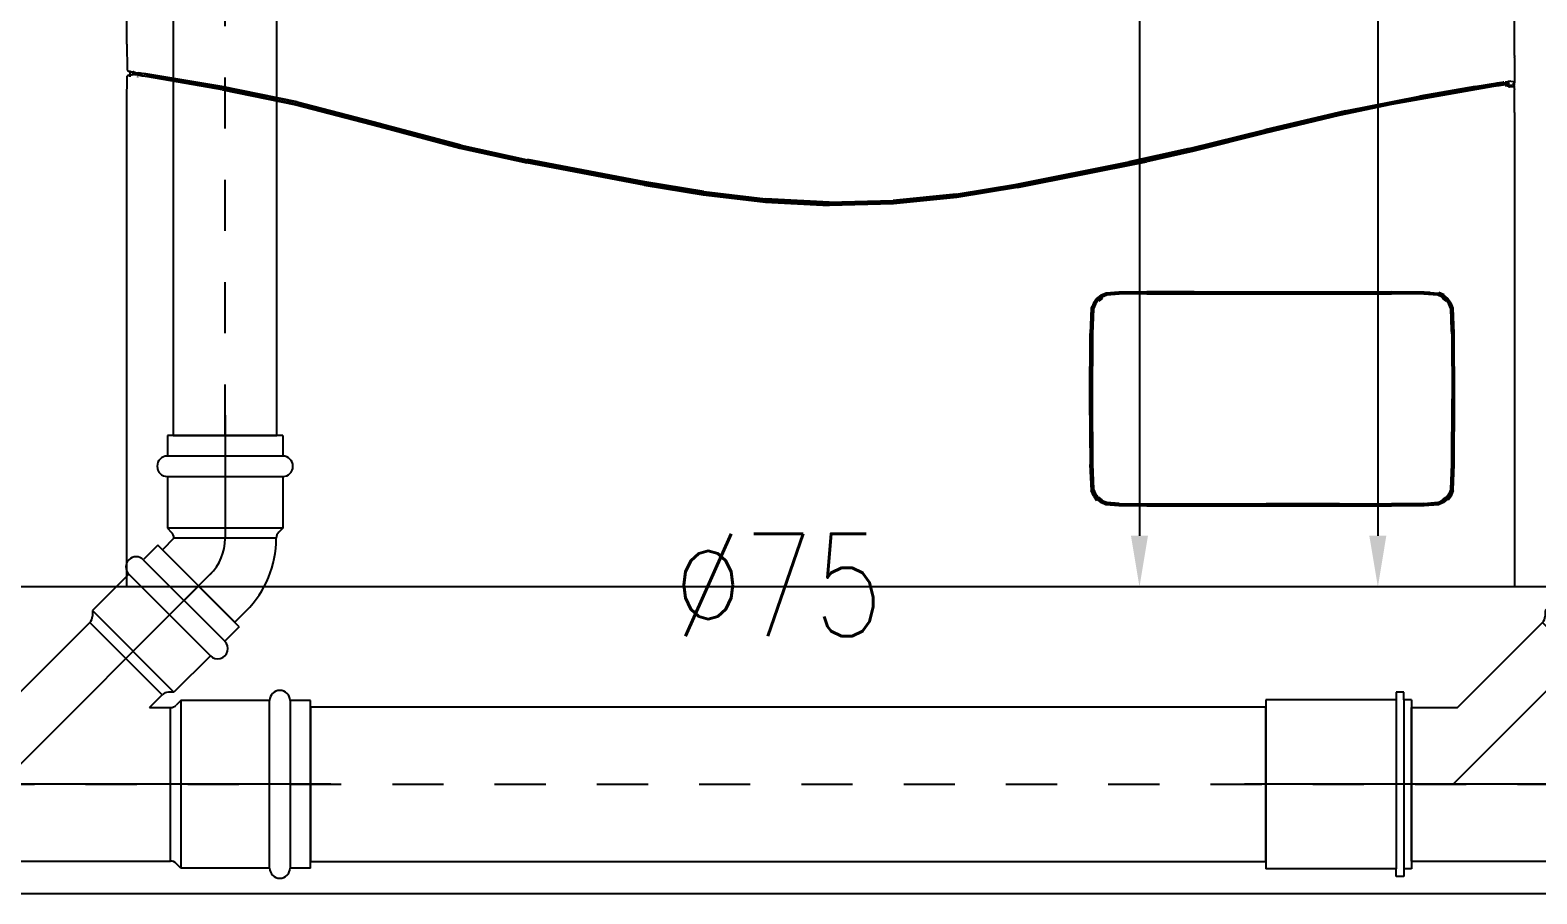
# Model space of a CAD drawing. Extents: x 41.9 to 126, y -21.3 to 38.1.
# Drawn here: x 94.647 to 97.593, y -16.279 to -14.591 of the extents above; entities that cross this region are included whole.
import ezdxf

# ---------------------------------------------------------------- set-up
doc = ezdxf.new("R2010")
doc.units = 0
for name, pattern in [('(_DASHED_)', [0.3, 0.2, -0.1]), ('DASHDOT2', [0.5, 0.25, -0.125, 0, -0.125]), ('ESGOTO_PRIMARIO', [1000, 1000, 0])]:
    doc.linetypes.add(name, pattern=pattern)
doc.layers.get('0').update_dxf_attribs({"linetype": 'CONTINUOUS'})
doc.layers.get('Defpoints').update_dxf_attribs({"linetype": 'CONTINUOUS'})
for name, color, linetype in [('ARQUITETURA_R07', 8, 'CONTINUOUS'), ('CONEXAO-PVC_SOLDAVEL_BRANCO', 84, 'CONTINUOUS'), ('IND_DIAMETRO', 7, 'CONTINUOUS'), ('IND_FLUXO', 3, 'CONTINUOUS'), ('LINHA_CENTRAL', 5, 'CONTINUOUS'), ('LINHA_EIXO', 8, 'DASHDOT2'), ('LISTAGEM_TEXTO', 7, 'CONTINUOUS'), ('TRACADO_INTERNO_CNX', 7, 'CONTINUOUS'), ('TUBO-PVC_SOLDAVEL_BRANCO', 84, 'CONTINUOUS'), ('US_dimension', 7, 'CONTINUOUS')]:
    doc.layers.add(name, color=color, linetype=linetype)
doc.styles.add('ARIAL', font='arial.ttf')
doc.styles.add('romans', font='romans.shx')
doc.dimstyles.new('1_25 A.F', dxfattribs={"dimscale": 0, "dimtxt": 0.2, "dimasz": 0.1, "dimexe": 0.05, "dimexo": 0.05, "dimgap": -0.045, "dimtad": 1, "dimlfac": 0.25, "dimzin": 5, "dimdsep": 46, "dimtxsty": 'ARIAL', "dimcen": 0, "dimclrd": 256, "dimclre": 256, "dimclrt": 256, "dimadec": 0, "dimazin": 0, "dimtfac": 1, "dimtmove": 2, "dimatfit": 3, "dimfxl": 0.08, "dimtolj": 1, "dimtzin": 1, "dimlwd": -1, "dimlwe": -1, "dimarcsym": 0})

# ---------------------------------------------------------------- blocks, each defined once
blk = doc.blocks.new('VISTAS')
at = {"layer": 'ARQUITETURA_R07'}
for p, q in [((0.16418, -1.02829), (0.16418, -0.51807)), ((0.84261, -1.03386), (0.84261, -0.51876)), ((0.16418, -1.02829), (0.16423, -1.04067)), ((0.84261, -1.03478), (0.84257, -1.04715)), ((0.84261, -1.03386), (0.84261, -1.03445)), ((0.84261, -1.03478), (0.84261, -1.03445)), ((0.16418, -1.05625), (0.16423, -1.04433)), ((0.16423, -1.04067), (0.16422, -1.04073)), ((0.16422, -1.04073), (0.16432, -1.04096)), ((0.16432, -1.04404), (0.16422, -1.04424)), ((0.16423, -1.04433), (0.16422, -1.04424)), ((0.16432, -1.04096), (0.1643, -1.04102)), ((0.1643, -1.04102), (0.16444, -1.04124)), ((0.1643, -1.04395), (0.16444, -1.04372)), ((0.16432, -1.04404), (0.1643, -1.04395)), ((0.16432, -1.04096), (0.16448, -1.04119)), ((0.16448, -1.04381), (0.16432, -1.04404)), ((0.16444, -1.04124), (0.16463, -1.0414)), ((0.16444, -1.04372), (0.16463, -1.04355)), ((0.16448, -1.04119), (0.1647, -1.04135)), ((0.1647, -1.04365), (0.16448, -1.04381)), ((0.16474, -1.04146), (0.16463, -1.0414)), ((0.16463, -1.04355), (0.16473, -1.0435)), ((0.1647, -1.04135), (0.16498, -1.04145)), ((0.16498, -1.04355), (0.1647, -1.04365)), ((0.16473, -1.0435), (0.16487, -1.04345)), ((0.16496, -1.04155), (0.16474, -1.04146)), ((0.16487, -1.04345), (0.16494, -1.0434)), ((0.16494, -1.0434), (0.16536, -1.04333)), ((0.16496, -1.04155), (0.1654, -1.04162)), ((0.16498, -1.04145), (0.1655, -1.0415)), ((0.1652, -1.04353), (0.16498, -1.04355)), ((0.16536, -1.04333), (0.16559, -1.04331)), ((0.16559, -1.04164), (0.1654, -1.04162)), ((0.1655, -1.0415), (0.16559, -1.0415)), ((0.16559, -1.04133), (0.16559, -1.0415)), ((0.16559, -1.0415), (0.16594, -1.04151)), ((0.16559, -1.0415), (0.16559, -1.0416)), ((0.16632, -1.04176), (0.16559, -1.04164)), ((0.16559, -1.04164), (0.16559, -1.04331)), ((0.16559, -1.04331), (0.16611, -1.04328)), ((0.16559, -1.04331), (0.16559, -1.0434)), ((0.16559, -1.04361), (0.16559, -1.0437)), ((0.16559, -1.0438), (0.16559, -1.04398)), ((0.16559, -1.04413), (0.16559, -1.04436)), ((0.1664, -1.04349), (0.16579, -1.0435)), ((0.16611, -1.04328), (0.1668, -1.04313)), ((0.16632, -1.04176), (0.16705, -1.04188)), ((0.16727, -1.04334), (0.1665, -1.04347)), ((0.1668, -1.04313), (0.16705, -1.04279)), ((0.16693, -1.04321), (0.1668, -1.04313)), ((0.16713, -1.04316), (0.1668, -1.04313)), ((0.16727, -1.04334), (0.16693, -1.04321)), ((0.16694, -1.04174), (0.16705, -1.04188)), ((0.16705, -1.04188), (0.16709, -1.04194)), ((0.16705, -1.04188), (0.16721, -1.04191)), ((0.16705, -1.04279), (0.16707, -1.04235)), ((0.16705, -1.04279), (0.16719, -1.04283)), ((0.16709, -1.04194), (0.16707, -1.04235)), ((0.16707, -1.04235), (0.16739, -1.04241)), ((0.16709, -1.04194), (0.16721, -1.04191)), ((0.16737, -1.04319), (0.16713, -1.04316)), ((0.16735, -1.04286), (0.16719, -1.04283)), ((0.16719, -1.04283), (0.16736, -1.04283)), ((0.16726, -1.04191), (0.16721, -1.04191)), ((0.16756, -1.04191), (0.16726, -1.04191)), ((0.16726, -1.04191), (0.16741, -1.04199)), ((0.16726, -1.04191), (0.16756, -1.04196)), ((0.16737, -1.04319), (0.16727, -1.04334)), ((0.16742, -1.04287), (0.16736, -1.04283)), ((0.168, -1.04329), (0.16737, -1.04319)), ((0.16756, -1.04231), (0.16739, -1.04232)), ((0.16741, -1.04199), (0.16756, -1.04201)), ((0.16742, -1.04177), (0.16756, -1.04191)), ((0.16756, -1.04286), (0.16742, -1.04287)), ((0.16756, -1.0429), (0.16742, -1.04287)), ((0.16756, -1.0429), (0.16753, -1.04295)), ((0.16756, -1.04191), (0.16756, -1.04196)), ((0.16756, -1.04196), (0.16756, -1.04201)), ((0.16756, -1.04196), (0.16786, -1.04201)), ((0.16756, -1.04201), (0.16828, -1.04212)), ((0.16756, -1.04201), (0.16756, -1.04231)), ((0.16756, -1.04231), (0.16756, -1.04244)), ((0.16756, -1.04286), (0.16756, -1.0429)), ((0.16823, -1.04296), (0.16756, -1.04286)), ((0.16828, -1.04212), (0.16786, -1.04201)), ((0.1695, -1.04353), (0.168, -1.04329)), ((0.16823, -1.04296), (0.16972, -1.0432)), ((0.16828, -1.04212), (0.16951, -1.04228)), ((0.16926, -1.04207), (0.16926, -1.04216)), ((0.16926, -1.04392), (0.16926, -1.04398)), ((0.16926, -1.04424), (0.16926, -1.04439)), ((0.17163, -1.04389), (0.1695, -1.04353)), ((0.16951, -1.04228), (0.16951, -1.04211)), ((0.16951, -1.04228), (0.16978, -1.04237)), ((0.16951, -1.044), (0.16951, -1.04396)), ((0.16951, -1.04443), (0.16951, -1.04426)), ((0.16966, -1.04214), (0.17244, -1.0426)), ((0.17185, -1.04356), (0.16972, -1.0432)), ((0.16978, -1.04237), (0.17002, -1.04237)), ((0.17002, -1.04237), (0.17191, -1.04273)), ((0.1744, -1.04435), (0.17163, -1.04389)), ((0.17185, -1.04356), (0.17462, -1.04403)), ((0.17191, -1.04273), (0.17281, -1.04284)), ((0.21052, -1.04906), (0.17244, -1.0426)), ((0.1726, -1.04275), (0.18364, -1.04462)), ((0.17281, -1.04284), (0.17468, -1.0432)), ((0.21096, -1.05056), (0.1744, -1.04435)), ((0.21116, -1.05026), (0.17462, -1.04403)), ((0.18381, -1.0447), (0.17468, -1.0432)), ((0.17468, -1.0432), (0.21143, -1.04951)), ((0.18381, -1.0447), (0.21062, -1.04926)), ((0.24742, -1.05654), (0.21052, -1.04906)), ((0.24733, -1.0567), (0.21062, -1.04926)), ((0.21096, -1.05056), (0.24682, -1.0579)), ((0.24699, -1.0576), (0.21116, -1.05026)), ((0.24738, -1.05689), (0.21143, -1.04951)), ((0.82656, -1.04965), (0.78237, -1.05738)), ((0.82674, -1.04997), (0.7824, -1.05778)), ((0.8214, -1.04973), (0.79534, -1.05424)), ((0.82656, -1.04924), (0.79542, -1.05464)), ((0.823, -1.0493), (0.7962, -1.05393)), ((0.8233, -1.04905), (0.79631, -1.05373)), ((0.8214, -1.04973), (0.83214, -1.04789)), ((0.823, -1.0493), (0.834, -1.04743)), ((0.8342, -1.04733), (0.82317, -1.04921)), ((0.8233, -1.04905), (0.83435, -1.04717)), ((0.83214, -1.0483), (0.82656, -1.04924)), ((0.82656, -1.04965), (0.83215, -1.04871)), ((0.83235, -1.04903), (0.82674, -1.04997)), ((0.83214, -1.04789), (0.8349, -1.04747)), ((0.83491, -1.0483), (0.83215, -1.04871)), ((0.83512, -1.04862), (0.83235, -1.04903)), ((0.8364, -1.04707), (0.834, -1.04743)), ((0.8349, -1.04747), (0.83703, -1.04721)), ((0.83491, -1.0483), (0.83704, -1.04804)), ((0.83726, -1.04836), (0.83512, -1.04862)), ((0.8364, -1.04707), (0.83678, -1.04702)), ((0.83697, -1.04693), (0.83682, -1.04695)), ((0.83697, -1.04693), (0.83703, -1.04693)), ((0.83709, -1.04691), (0.83703, -1.04693)), ((0.83703, -1.04721), (0.83844, -1.0472)), ((0.83704, -1.04762), (0.83703, -1.04721)), ((0.83854, -1.04751), (0.83704, -1.04762)), ((0.83854, -1.04793), (0.83704, -1.04804)), ((0.83713, -1.04691), (0.83709, -1.04691)), ((0.83741, -1.0469), (0.83726, -1.0469)), ((0.83869, -1.04825), (0.83726, -1.04836)), ((0.83844, -1.0469), (0.83796, -1.0469)), ((0.83803, -1.04682), (0.83844, -1.04682)), ((0.83844, -1.04655), (0.83844, -1.04642)), ((0.83844, -1.04669), (0.83844, -1.04664)), ((0.83844, -1.04682), (0.83844, -1.04678)), ((0.83844, -1.04682), (0.83854, -1.04682)), ((0.83844, -1.0469), (0.83844, -1.04682)), ((0.83869, -1.04689), (0.83844, -1.0469)), ((0.83844, -1.0472), (0.83844, -1.04695)), ((0.83844, -1.0472), (0.83853, -1.0472)), ((0.83844, -1.04847), (0.83844, -1.04835)), ((0.83844, -1.04874), (0.83844, -1.04859)), ((0.83844, -1.04896), (0.83844, -1.04884)), ((0.83853, -1.0472), (0.83869, -1.04726)), ((0.83869, -1.04752), (0.83854, -1.04751)), ((0.83854, -1.04793), (0.83869, -1.04794)), ((0.83867, -1.04682), (0.83861, -1.04683)), ((0.83869, -1.04675), (0.83867, -1.04682)), ((0.83867, -1.04682), (0.83938, -1.04682)), ((0.83867, -1.04682), (0.83869, -1.04689)), ((0.83869, -1.0464), (0.83869, -1.04655)), ((0.83869, -1.04661), (0.83869, -1.04665)), ((0.83874, -1.04689), (0.83869, -1.04689)), ((0.83869, -1.04689), (0.83869, -1.04726)), ((0.83869, -1.04726), (0.8394, -1.04756)), ((0.83869, -1.04726), (0.83869, -1.04752)), ((0.8394, -1.04756), (0.83869, -1.04752)), ((0.83869, -1.04794), (0.83869, -1.04815)), ((0.83869, -1.04794), (0.8394, -1.04797)), ((0.83869, -1.04825), (0.83869, -1.04845)), ((0.83876, -1.04826), (0.83869, -1.04825)), ((0.83869, -1.04856), (0.83869, -1.04869)), ((0.83869, -1.04881), (0.83869, -1.04895)), ((0.83961, -1.04725), (0.83874, -1.04689)), ((0.83958, -1.0483), (0.83876, -1.04826)), ((0.84084, -1.04647), (0.8393, -1.04655)), ((0.84009, -1.04683), (0.83938, -1.04682)), ((0.83972, -1.04792), (0.8394, -1.04756)), ((0.8394, -1.04756), (0.8397, -1.0481)), ((0.83958, -1.0483), (0.8394, -1.04797)), ((0.8394, -1.04914), (0.83952, -1.04891)), ((0.83947, -1.04916), (0.83955, -1.04891)), ((0.83951, -1.04915), (0.83965, -1.0489)), ((0.83955, -1.04915), (0.8396, -1.04915)), ((0.83958, -1.0483), (0.83963, -1.0483)), ((0.83962, -1.04859), (0.8396, -1.04872)), ((0.83965, -1.0489), (0.8396, -1.04915)), ((0.8396, -1.04915), (0.8399, -1.04912)), ((0.83994, -1.04782), (0.83961, -1.04725)), ((0.83967, -1.04835), (0.83963, -1.0483)), ((0.83965, -1.04847), (0.83963, -1.04853)), ((0.83967, -1.04835), (0.83966, -1.04842)), ((0.83971, -1.04813), (0.83967, -1.04828)), ((0.83967, -1.04828), (0.83968, -1.04831)), ((0.83968, -1.04831), (0.83967, -1.04835)), ((0.83972, -1.04834), (0.83967, -1.04835)), ((0.83967, -1.04835), (0.83972, -1.04843)), ((0.83972, -1.0484), (0.83967, -1.04835)), ((0.83967, -1.04847), (0.83972, -1.04852)), ((0.83971, -1.04859), (0.83969, -1.04871)), ((0.83969, -1.04859), (0.83969, -1.04871)), ((0.83972, -1.04792), (0.8397, -1.0481)), ((0.8397, -1.0481), (0.83971, -1.04813)), ((0.83971, -1.04813), (0.83972, -1.04834)), ((0.83972, -1.04834), (0.83972, -1.0484)), ((0.83972, -1.0484), (0.83972, -1.04843)), ((0.83975, -1.04843), (0.83972, -1.0484)), ((0.83972, -1.04847), (0.83972, -1.04852)), ((0.83972, -1.04871), (0.83978, -1.04858)), ((0.83975, -1.04843), (0.83979, -1.04843)), ((0.83975, -1.04843), (0.83978, -1.04847)), ((0.83978, -1.04847), (0.83984, -1.04844)), ((0.83982, -1.0485), (0.83978, -1.04847)), ((0.83982, -1.0485), (0.83983, -1.04848)), ((0.83984, -1.04844), (0.83994, -1.04782)), ((0.83984, -1.04844), (0.84029, -1.04844)), ((0.83996, -1.04867), (0.83988, -1.04857)), ((0.8399, -1.04912), (0.83993, -1.04888)), ((0.8399, -1.04912), (0.84036, -1.04905)), ((0.83996, -1.04869), (0.83996, -1.04867)), ((0.84101, -1.04849), (0.84029, -1.04844)), ((0.84036, -1.04905), (0.84129, -1.04903)), ((0.84084, -1.04647), (0.84177, -1.04651)), ((0.8414, -1.04856), (0.84101, -1.04849)), ((0.84129, -1.04903), (0.8418, -1.04899)), ((0.84161, -1.04867), (0.8414, -1.04856)), ((0.84161, -1.04867), (0.84194, -1.04894)), ((0.84222, -1.04684), (0.84177, -1.04651)), ((0.8418, -1.04899), (0.84184, -1.04897)), ((0.84183, -1.0474), (0.84191, -1.04813)), ((0.84194, -1.04894), (0.84209, -1.04889)), ((0.84194, -1.04894), (0.84205, -1.04901)), ((0.84205, -1.04901), (0.84222, -1.04918)), ((0.84209, -1.04889), (0.84231, -1.04873)), ((0.84222, -1.04918), (0.84234, -1.04941)), ((0.84231, -1.04873), (0.84236, -1.04865)), ((0.84236, -1.04865), (0.84234, -1.04941)), ((0.84234, -1.04941), (0.84236, -1.04947)), ((0.84236, -1.04666), (0.84236, -1.04764)), ((0.84236, -1.04865), (0.84246, -1.0485)), ((0.84236, -1.04947), (0.84242, -1.0497)), ((0.84236, -1.04947), (0.84236, -1.04966)), ((0.84242, -1.0497), (0.84257, -1.05052)), ((0.84246, -1.0485), (0.84256, -1.04821)), ((0.84256, -1.04821), (0.84257, -1.04715)), ((0.84261, -1.06175), (0.84257, -1.05052)), ((0.16416, -1.29352), (0.16418, -1.05633)), ((0.16418, -1.05633), (0.16418, -1.05625)), ((0.24682, -1.0579), (0.28742, -1.06851)), ((0.24699, -1.0576), (0.28755, -1.0682)), ((0.24733, -1.0567), (0.28805, -1.06724)), ((0.24738, -1.05689), (0.28789, -1.06745)), ((0.24742, -1.05654), (0.28816, -1.06707)), ((0.75672, -1.0627), (0.78237, -1.05738)), ((0.7824, -1.05778), (0.75678, -1.0631)), ((0.75981, -1.06125), (0.79534, -1.05424)), ((0.75989, -1.06088), (0.79631, -1.05373)), ((0.75993, -1.06165), (0.79542, -1.05464)), ((0.75994, -1.06106), (0.7962, -1.05393)), ((0.3273, -1.07794), (0.28789, -1.06745)), ((0.3274, -1.07771), (0.28805, -1.06724)), ((0.75989, -1.06088), (0.72051, -1.07021)), ((0.75994, -1.06106), (0.72058, -1.0704)), ((0.75981, -1.06125), (0.72066, -1.07059)), ((0.72075, -1.07101), (0.75993, -1.06165)), ((0.75665, -1.06222), (0.72075, -1.07101)), ((0.75672, -1.0627), (0.72081, -1.07147)), ((0.75678, -1.0631), (0.72086, -1.07185)), ((0.7599, -1.06155), (0.75665, -1.06222)), ((0.84261, -1.06175), (0.84262, -1.29352)), ((0.28742, -1.06851), (0.32699, -1.0791)), ((0.32707, -1.07877), (0.28755, -1.0682)), ((0.68344, -1.07931), (0.72051, -1.07021)), ((0.68347, -1.07952), (0.72058, -1.0704)), ((0.68351, -1.07976), (0.72066, -1.07059)), ((0.68357, -1.08019), (0.72075, -1.07101)), ((0.72075, -1.07101), (0.6857, -1.07976)), ((0.68574, -1.0802), (0.72081, -1.07147)), ((0.72086, -1.07185), (0.68578, -1.08056)), ((0.32699, -1.0791), (0.35971, -1.08635)), ((0.32707, -1.07877), (0.35977, -1.08601)), ((0.3273, -1.07794), (0.35993, -1.08516)), ((0.3274, -1.07771), (0.35998, -1.08491)), ((0.68344, -1.07931), (0.65393, -1.08578)), ((0.68347, -1.07952), (0.65396, -1.08599)), ((0.68351, -1.07976), (0.65401, -1.08624)), ((0.65408, -1.08667), (0.68357, -1.08019)), ((0.6857, -1.07976), (0.66261, -1.08496)), ((0.68574, -1.0802), (0.66263, -1.0854)), ((0.68578, -1.08056), (0.66265, -1.08575)), ((0.41711, -1.09727), (0.35971, -1.08635)), ((0.41716, -1.09692), (0.35977, -1.08601)), ((0.41728, -1.09608), (0.35993, -1.08516)), ((0.41733, -1.09584), (0.35998, -1.08491)), ((0.41736, -1.09564), (0.36002, -1.0847)), ((0.59923, -1.09674), (0.65393, -1.08578)), ((0.59927, -1.09695), (0.65396, -1.08599)), ((0.59934, -1.09718), (0.65401, -1.08624)), ((0.65408, -1.08667), (0.59942, -1.09759)), ((0.66263, -1.0854), (0.5995, -1.09801)), ((0.59957, -1.09836), (0.66265, -1.08575)), ((0.66261, -1.08496), (0.65408, -1.08667)), ((0.41711, -1.09727), (0.44596, -1.102)), ((0.446, -1.10166), (0.41716, -1.09692)), ((0.44612, -1.10082), (0.41728, -1.09608)), ((0.44617, -1.1006), (0.41733, -1.09584)), ((0.4462, -1.10039), (0.41736, -1.09564)), ((0.56963, -1.10164), (0.59923, -1.09674)), ((0.56967, -1.10184), (0.59927, -1.09695)), ((0.56973, -1.10206), (0.59934, -1.09718)), ((0.44596, -1.102), (0.47631, -1.10554)), ((0.446, -1.10166), (0.47633, -1.1052)), ((0.44612, -1.10082), (0.4764, -1.10436)), ((0.44617, -1.1006), (0.47643, -1.10414)), ((0.4462, -1.10039), (0.47645, -1.10393)), ((0.50752, -1.10602), (0.4764, -1.10436)), ((0.50752, -1.1058), (0.47643, -1.10414)), ((0.50752, -1.1056), (0.47645, -1.10393)), ((0.50752, -1.1056), (0.53882, -1.10471)), ((0.50752, -1.1058), (0.53885, -1.10492)), ((0.56963, -1.10164), (0.53882, -1.10471)), ((0.56967, -1.10184), (0.53885, -1.10492)), ((0.56973, -1.10206), (0.53888, -1.10513)), ((0.56986, -1.1029), (0.53895, -1.10597)), ((0.56991, -1.10324), (0.53898, -1.10631)), ((0.56986, -1.1029), (0.5995, -1.09801)), ((0.59957, -1.09836), (0.56991, -1.10324)), ((0.47631, -1.10554), (0.50753, -1.10721)), ((0.50753, -1.10686), (0.47633, -1.1052)), ((0.50752, -1.10602), (0.53888, -1.10513)), ((0.50753, -1.10686), (0.53895, -1.10597)), ((0.53898, -1.10631), (0.50753, -1.10721)), ((0.63571, -1.15723), (0.636, -1.15651)), ((0.63685, -1.15481), (0.63581, -1.15729)), ((0.63675, -1.1548), (0.636, -1.15651)), ((0.63755, -1.15525), (0.63658, -1.15757)), ((0.63765, -1.15532), (0.63669, -1.15762)), ((0.6375, -1.15376), (0.63675, -1.1548)), ((0.63685, -1.15481), (0.63843, -1.15272)), ((0.6375, -1.15376), (0.63778, -1.1534)), ((0.63755, -1.15525), (0.639, -1.15331)), ((0.63909, -1.15341), (0.63765, -1.15532)), ((0.63778, -1.1534), (0.63834, -1.15265)), ((0.63835, -1.15268), (0.63778, -1.1534)), ((0.63834, -1.15265), (0.6404, -1.15102)), ((0.64041, -1.15105), (0.63835, -1.15268)), ((0.64046, -1.15111), (0.63843, -1.15272)), ((0.64088, -1.15184), (0.639, -1.15331)), ((0.64094, -1.15195), (0.63909, -1.15341)), ((0.64106, -1.15249), (0.63935, -1.15387)), ((0.6404, -1.15102), (0.64283, -1.14999)), ((0.64285, -1.15001), (0.64041, -1.15105)), ((0.64046, -1.15111), (0.64286, -1.1501)), ((0.64088, -1.15184), (0.64313, -1.15089)), ((0.64317, -1.15102), (0.64094, -1.15195)), ((0.64914, -1.14946), (0.64285, -1.15001)), ((0.64913, -1.14955), (0.64286, -1.1501)), ((0.64926, -1.15038), (0.64313, -1.15089)), ((0.64929, -1.15051), (0.64317, -1.15102)), ((0.64913, -1.14955), (0.66275, -1.14936)), ((0.66277, -1.14927), (0.64914, -1.14946)), ((0.64926, -1.15038), (0.6628, -1.1502)), ((0.66281, -1.15033), (0.64929, -1.15051)), ((0.66275, -1.14936), (0.78245, -1.1494)), ((0.66277, -1.14927), (0.686, -1.14924)), ((0.66277, -1.14927), (0.7825, -1.14931)), ((0.66279, -1.14924), (0.686, -1.14924)), ((0.6628, -1.1502), (0.78239, -1.15024)), ((0.66281, -1.15033), (0.78239, -1.15037)), ((0.686, -1.14924), (0.78248, -1.14928)), ((0.79817, -1.15039), (0.78239, -1.15024)), ((0.79816, -1.15052), (0.78239, -1.15037)), ((0.7983, -1.14956), (0.78245, -1.1494)), ((0.78248, -1.14928), (0.78251, -1.14928)), ((0.78248, -1.14928), (0.7825, -1.14931)), ((0.79837, -1.14947), (0.7825, -1.14931)), ((0.80502, -1.15102), (0.79816, -1.15052)), ((0.79817, -1.15039), (0.80505, -1.15089)), ((0.7983, -1.14956), (0.80532, -1.1501)), ((0.80136, -1.14967), (0.79837, -1.14947)), ((0.79839, -1.14945), (0.80136, -1.14967)), ((0.80136, -1.14967), (0.80542, -1.15002)), ((0.80725, -1.15195), (0.80502, -1.15102)), ((0.8073, -1.15184), (0.80505, -1.15089)), ((0.80773, -1.15111), (0.80532, -1.1501)), ((0.80542, -1.15002), (0.80779, -1.15102)), ((0.80544, -1.15001), (0.80779, -1.15102)), ((0.80819, -1.15086), (0.80564, -1.14975)), ((0.80723, -1.15249), (0.80894, -1.15386)), ((0.8091, -1.15341), (0.80725, -1.15195)), ((0.8073, -1.15184), (0.80918, -1.15331)), ((0.80773, -1.15111), (0.80975, -1.15272)), ((0.80779, -1.15102), (0.80783, -1.15102)), ((0.80783, -1.15102), (0.80785, -1.15105)), ((0.80785, -1.15105), (0.80984, -1.15264)), ((0.81051, -1.15532), (0.8091, -1.15341)), ((0.81061, -1.15524), (0.80918, -1.15331)), ((0.81131, -1.15481), (0.80975, -1.15272)), ((0.80984, -1.15264), (0.80989, -1.15265)), ((0.80991, -1.15268), (0.80989, -1.15265)), ((0.80991, -1.15268), (0.81142, -1.15475)), ((0.81142, -1.15761), (0.81051, -1.15532)), ((0.81061, -1.15524), (0.81152, -1.15756)), ((0.81131, -1.15481), (0.8123, -1.15729)), ((0.81142, -1.15475), (0.81147, -1.15477)), ((0.81149, -1.1548), (0.81147, -1.15477)), ((0.81149, -1.1548), (0.81241, -1.15726)), ((0.63569, -1.15731), (0.63513, -1.16972)), ((0.63524, -1.16972), (0.63581, -1.15729)), ((0.6357, -1.15726), (0.63568, -1.15728)), ((0.63569, -1.15731), (0.63568, -1.15728)), ((0.63569, -1.15731), (0.6357, -1.15726)), ((0.6357, -1.15726), (0.63571, -1.15723)), ((0.63604, -1.16986), (0.63658, -1.15757)), ((0.63669, -1.15762), (0.63617, -1.16989)), ((0.63669, -1.15762), (0.63675, -1.15767)), ((0.63677, -1.15771), (0.63675, -1.15767)), ((0.63677, -1.15771), (0.6368, -1.15773)), ((0.8114, -1.15766), (0.81142, -1.15761)), ((0.8114, -1.1577), (0.8114, -1.15766)), ((0.8118, -1.16793), (0.8114, -1.1577)), ((0.81202, -1.16985), (0.81152, -1.15756)), ((0.81282, -1.16972), (0.8123, -1.15729)), ((0.81241, -1.15726), (0.81294, -1.16972)), ((0.63499, -1.20169), (0.63512, -1.16978)), ((0.63524, -1.16972), (0.63511, -1.20167)), ((0.63513, -1.16972), (0.63512, -1.16978)), ((0.63604, -1.16986), (0.63592, -1.20168)), ((0.63617, -1.16989), (0.63604, -1.20169)), ((0.81191, -1.16988), (0.8118, -1.16793)), ((0.81188, -1.16992), (0.81191, -1.16988)), ((0.81188, -1.16992), (0.81207, -1.20169)), ((0.81202, -1.16985), (0.81218, -1.20168)), ((0.81282, -1.16972), (0.813, -1.20167)), ((0.81294, -1.16972), (0.81312, -1.20168)), ((0.63497, -1.20172), (0.63499, -1.20169)), ((0.63497, -1.20172), (0.63498, -1.20175)), ((0.63498, -1.20175), (0.63499, -1.20169)), ((0.63523, -1.23365), (0.63498, -1.20175)), ((0.63534, -1.23363), (0.63511, -1.20167)), ((0.63614, -1.2335), (0.63592, -1.20168)), ((0.63604, -1.20169), (0.63627, -1.23349)), ((0.81191, -1.2335), (0.81206, -1.20175)), ((0.81202, -1.2335), (0.81218, -1.20168)), ((0.81206, -1.20175), (0.81207, -1.20169)), ((0.81282, -1.23363), (0.813, -1.20167)), ((0.81312, -1.20168), (0.81294, -1.23365)), ((0.635, -1.2338), (0.63563, -1.24636)), ((0.63521, -1.23369), (0.63523, -1.23365)), ((0.63522, -1.23373), (0.63521, -1.23369)), ((0.63522, -1.23373), (0.63578, -1.24611)), ((0.63534, -1.23363), (0.63589, -1.24606)), ((0.63614, -1.2335), (0.63666, -1.24579)), ((0.63627, -1.23349), (0.63678, -1.24576)), ((0.81188, -1.23357), (0.8114, -1.24578)), ((0.81142, -1.24576), (0.81188, -1.23357)), ((0.81202, -1.2335), (0.81152, -1.24579)), ((0.81188, -1.23357), (0.81191, -1.2335)), ((0.81282, -1.23363), (0.8123, -1.24606)), ((0.81294, -1.23365), (0.81241, -1.24611)), ((0.63667, -1.2491), (0.63555, -1.24644)), ((0.63578, -1.24611), (0.63576, -1.24617)), ((0.63577, -1.2462), (0.63576, -1.24617)), ((0.63577, -1.2462), (0.63578, -1.24611)), ((0.63678, -1.24861), (0.63577, -1.2462)), ((0.63687, -1.24854), (0.63589, -1.24606)), ((0.63758, -1.24811), (0.63666, -1.24579)), ((0.63667, -1.2491), (0.63827, -1.25127)), ((0.63678, -1.24576), (0.63768, -1.24805)), ((0.63835, -1.25073), (0.63678, -1.24861)), ((0.63687, -1.24854), (0.63843, -1.25063)), ((0.63758, -1.24811), (0.639, -1.25004)), ((0.63768, -1.24805), (0.63773, -1.24807)), ((0.63773, -1.24807), (0.63776, -1.2481)), ((0.63821, -1.24871), (0.63776, -1.2481)), ((0.63821, -1.24871), (0.63909, -1.24996)), ((0.6404, -1.25235), (0.63835, -1.25073)), ((0.64046, -1.25223), (0.63843, -1.25063)), ((0.64088, -1.25151), (0.639, -1.25004)), ((0.63909, -1.24996), (0.63914, -1.24997)), ((0.63916, -1.25), (0.63909, -1.24996)), ((0.63916, -1.25), (0.63914, -1.24997)), ((0.64095, -1.25142), (0.63916, -1.25)), ((0.64106, -1.25109), (0.63936, -1.24972)), ((0.64046, -1.25223), (0.64286, -1.25325)), ((0.64088, -1.25151), (0.64313, -1.25246)), ((0.64095, -1.25142), (0.64098, -1.25142)), ((0.641, -1.25144), (0.64098, -1.25142)), ((0.64271, -1.25214), (0.641, -1.25144)), ((0.6432, -1.25235), (0.64271, -1.25214)), ((0.64317, -1.25235), (0.64271, -1.25214)), ((0.80731, -1.25151), (0.80506, -1.25246)), ((0.80506, -1.25233), (0.80638, -1.25178)), ((0.80773, -1.25223), (0.80532, -1.25325)), ((0.80668, -1.25165), (0.80638, -1.25178)), ((0.80727, -1.25144), (0.80668, -1.25165)), ((0.80725, -1.25108), (0.80895, -1.24971)), ((0.80728, -1.2514), (0.80727, -1.25144)), ((0.80728, -1.2514), (0.8091, -1.24996)), ((0.80911, -1.24999), (0.80728, -1.2514)), ((0.80731, -1.25151), (0.80918, -1.25004)), ((0.80773, -1.25223), (0.80975, -1.25063)), ((0.80984, -1.25073), (0.80779, -1.25235)), ((0.8091, -1.24996), (0.80975, -1.24909)), ((0.80975, -1.24909), (0.80911, -1.24999)), ((0.81061, -1.24811), (0.80918, -1.25004)), ((0.81131, -1.24854), (0.80975, -1.25063)), ((0.80996, -1.24879), (0.80975, -1.24909)), ((0.81142, -1.24861), (0.80984, -1.25073)), ((0.8105, -1.2481), (0.80996, -1.24879)), ((0.81172, -1.24906), (0.81013, -1.25122)), ((0.81049, -1.24807), (0.81048, -1.24809)), ((0.81138, -1.24582), (0.81049, -1.24807)), ((0.81141, -1.24581), (0.8105, -1.2481)), ((0.81061, -1.24811), (0.81152, -1.24579)), ((0.81131, -1.24854), (0.8123, -1.24606)), ((0.81138, -1.24582), (0.81142, -1.24576)), ((0.81142, -1.24576), (0.81141, -1.24581)), ((0.81241, -1.24611), (0.81142, -1.24861)), ((0.81172, -1.24906), (0.8128, -1.24642)), ((0.64283, -1.25338), (0.6404, -1.25235)), ((0.64912, -1.25393), (0.64283, -1.25338)), ((0.64913, -1.2538), (0.64286, -1.25325)), ((0.64927, -1.25297), (0.64313, -1.25246)), ((0.64322, -1.25237), (0.64317, -1.25235)), ((0.64931, -1.25285), (0.6432, -1.25235)), ((0.64933, -1.25288), (0.64322, -1.25237)), ((0.66274, -1.25412), (0.64912, -1.25393)), ((0.64913, -1.2538), (0.66275, -1.25398)), ((0.64927, -1.25297), (0.6628, -1.25314)), ((0.64931, -1.25285), (0.66282, -1.25303)), ((0.66282, -1.25303), (0.64933, -1.25288)), ((0.78246, -1.25407), (0.66274, -1.25412)), ((0.78245, -1.25394), (0.66275, -1.25398)), ((0.78239, -1.2531), (0.6628, -1.25314)), ((0.66285, -1.25305), (0.66282, -1.25303)), ((0.72111, -1.25299), (0.66285, -1.25305)), ((0.72114, -1.25301), (0.72111, -1.25299)), ((0.75698, -1.25296), (0.72114, -1.25301)), ((0.72114, -1.25301), (0.78239, -1.25299)), ((0.75698, -1.25296), (0.78239, -1.25299)), ((0.79817, -1.25296), (0.78239, -1.2531)), ((0.78242, -1.25301), (0.78239, -1.25299)), ((0.79817, -1.25284), (0.78242, -1.25301)), ((0.79819, -1.25287), (0.78242, -1.25301)), ((0.7983, -1.25378), (0.78245, -1.25394)), ((0.79833, -1.25392), (0.78246, -1.25407)), ((0.79817, -1.25296), (0.80506, -1.25246)), ((0.79817, -1.25284), (0.79819, -1.25287)), ((0.7982, -1.25284), (0.79817, -1.25284)), ((0.80505, -1.25237), (0.79819, -1.25287)), ((0.7983, -1.25378), (0.80532, -1.25325)), ((0.80536, -1.25338), (0.79833, -1.25392)), ((0.80506, -1.25233), (0.80505, -1.25237)), ((0.80779, -1.25235), (0.80536, -1.25338)), ((2.76394, -1.29352), (-1.65606, -1.29352)), ((2.91394, -1.44352), (-1.80606, -1.44352))]:
    blk.add_line(p, q, dxfattribs=at)
blk = doc.blocks.new('*U55', base_point=(20.11723, -19.99961))
for p, q in [((20.19417, -19.88279), (20.1871, -19.88986)), ((20.23405, -19.92267), (20.19417, -19.88279)), ((20.18003, -19.89693), (20.16221, -19.91475)), ((20.16221, -19.91475), (20.16221, -19.91748)), ((20.11938, -19.96211), (20.16093, -19.92055)), ((20.23405, -19.92267), (20.22698, -19.92974)), ((20.21991, -19.93681), (20.20209, -19.95463)), ((20.20209, -19.95463), (20.19936, -19.95463)), ((20.09696, -19.96211), (20.11938, -19.96211)), ((20.09696, -20.03711), (20.09696, -19.96211)), ((20.19009, -19.96211), (20.19629, -19.95591)), ((20.19009, -19.96211), (20.20047, -19.96211)), ((20.20547, -19.95871), (20.2032, -19.96097)), ((20.24887, -19.95871), (20.20547, -19.95871)), ((20.26887, -19.95871), (20.25887, -19.95871)), ((20.26887, -20.04051), (20.26887, -19.95871)), ((20.09696, -20.03711), (20.20047, -20.03711)), ((20.20547, -20.04051), (20.2032, -20.03824)), ((20.24887, -20.04051), (20.20547, -20.04051)), ((20.26887, -20.04051), (20.25887, -20.04051))]:
    blk.add_line(p, q)
for centre, radius, start, end in [((20.18356, -19.8934), 0.005, 45, 225), ((20.15786, -19.91748), 0.00435, 315, 0), ((20.22344, -19.93328), 0.005, 225, 45), ((20.19936, -19.95898), 0.00435, 90, 135), ((20.25387, -19.95871), 0.005, 0, 180), ((20.20047, -19.95824), 0.00386, 270, 315), ((20.20047, -20.04097), 0.00386, 45, 90), ((20.25387, -20.04051), 0.005, 180, 0)]:
    blk.add_arc(centre, radius, start, end)
at = {"layer": 'LINHA_CENTRAL'}
for p, q in [((20.22118, -19.89566), (20.11723, -19.99961)), ((20.27887, -19.99961), (20.08696, -19.99961))]:
    blk.add_line(p, q, dxfattribs=at)
at = {"layer": 'TRACADO_INTERNO_CNX'}
for p, q in [((20.1871, -19.88986), (20.22698, -19.92974)), ((20.21991, -19.93681), (20.18003, -19.89693)), ((20.16221, -19.91475), (20.20209, -19.95463)), ((20.19629, -19.95591), (20.16093, -19.92055)), ((20.20047, -20.03711), (20.20047, -19.96211)), ((20.20547, -19.95871), (20.20547, -20.04051)), ((20.24887, -20.04051), (20.24887, -19.95871)), ((20.25887, -19.95871), (20.25887, -20.04051))]:
    blk.add_line(p, q, dxfattribs=at)
blk = doc.blocks.new('*U57', base_point=(26.81117, -12.64972))
for p, q in [((26.81117, -12.60847), (26.81492, -12.60847)), ((26.81117, -12.69097), (26.81117, -12.60849)), ((26.81117, -12.60849), (26.81492, -12.60849)), ((26.81492, -12.60472), (26.81867, -12.60472)), ((26.81492, -12.60847), (26.81492, -12.60472)), ((26.81867, -12.60472), (26.81867, -12.60847)), ((26.81867, -12.60847), (26.88239, -12.60847)), ((26.88239, -12.69097), (26.88239, -12.60847)), ((26.81117, -12.69097), (26.81492, -12.69097)), ((26.81492, -12.69097), (26.81492, -12.69472)), ((26.81867, -12.69472), (26.81867, -12.69097)), ((26.81867, -12.69097), (26.88239, -12.69097)), ((26.81492, -12.69472), (26.81867, -12.69472))]:
    blk.add_line(p, q)
at = {"layer": 'LINHA_CENTRAL'}
blk.add_line((26.80417, -12.64972), (26.89292, -12.64972), dxfattribs=at)
at = {"layer": 'TRACADO_INTERNO_CNX'}
for p, q in [((26.81492, -12.69097), (26.81492, -12.60849)), ((26.81867, -12.69097), (26.81867, -12.60847))]:
    blk.add_line(p, q, dxfattribs=at)
blk = doc.blocks.new('*U61', base_point=(20.11723, -19.99961))
for p, q in [((20.19417, -19.88279), (20.1871, -19.88986)), ((20.23405, -19.92267), (20.19417, -19.88279)), ((20.18003, -19.89693), (20.16221, -19.91475)), ((20.16221, -19.91475), (20.16221, -19.91748)), ((20.11938, -19.96211), (20.16093, -19.92055)), ((20.23405, -19.92267), (20.22698, -19.92974)), ((20.21991, -19.93681), (20.20209, -19.95463)), ((20.20209, -19.95463), (20.19936, -19.95463)), ((20.09696, -19.96211), (20.11938, -19.96211)), ((20.09696, -20.03711), (20.09696, -19.96211)), ((20.19009, -19.96211), (20.19629, -19.95591)), ((20.19009, -19.96211), (20.20047, -19.96211)), ((20.20547, -19.95871), (20.2032, -19.96097)), ((20.24887, -19.95871), (20.20547, -19.95871)), ((20.26887, -19.95871), (20.25887, -19.95871)), ((20.26887, -20.04051), (20.26887, -19.95871)), ((20.09696, -20.03711), (20.20047, -20.03711)), ((20.20547, -20.04051), (20.2032, -20.03824)), ((20.24887, -20.04051), (20.20547, -20.04051)), ((20.26887, -20.04051), (20.25887, -20.04051))]:
    blk.add_line(p, q)
for centre, radius, start, end in [((20.18356, -19.8934), 0.005, 45, 225), ((20.15786, -19.91748), 0.00435, 315, 0), ((20.22344, -19.93328), 0.005, 225, 45), ((20.19936, -19.95898), 0.00435, 90, 135), ((20.25387, -19.95871), 0.005, 0, 180), ((20.20047, -19.95824), 0.00386, 270, 315), ((20.20047, -20.04097), 0.00386, 45, 90), ((20.25387, -20.04051), 0.005, 180, 0)]:
    blk.add_arc(centre, radius, start, end)
at = {"layer": 'LINHA_CENTRAL'}
for p, q in [((20.22118, -19.89566), (20.11723, -19.99961)), ((20.27887, -19.99961), (20.08696, -19.99961))]:
    blk.add_line(p, q, dxfattribs=at)
at = {"layer": 'TRACADO_INTERNO_CNX'}
for p, q in [((20.1871, -19.88986), (20.22698, -19.92974)), ((20.21991, -19.93681), (20.18003, -19.89693)), ((20.16221, -19.91475), (20.20209, -19.95463)), ((20.19629, -19.95591), (20.16093, -19.92055)), ((20.20047, -20.03711), (20.20047, -19.96211)), ((20.20547, -19.95871), (20.20547, -20.04051)), ((20.24887, -20.04051), (20.24887, -19.95871)), ((20.25887, -19.95871), (20.25887, -20.04051))]:
    blk.add_line(p, q, dxfattribs=at)
blk = doc.blocks.new('*U62', base_point=(29.14109, -11.78928))
for p, q in [((29.08053, -11.76108), (29.08053, -11.81748)), ((29.08053, -11.76108), (29.09053, -11.76108)), ((29.10053, -11.76108), (29.12573, -11.76108)), ((29.12573, -11.76108), (29.12766, -11.76301)), ((29.17175, -11.78458), (29.13639, -11.81994)), ((29.17175, -11.78458), (29.16609, -11.77893)), ((29.12573, -11.81748), (29.12766, -11.81555)), ((29.08053, -11.81748), (29.09053, -11.81748)), ((29.10053, -11.81748), (29.12573, -11.81748))]:
    blk.add_line(p, q)
for centre, radius, start, end in [((29.09553, -11.76108), 0.005, 0, 180), ((29.13073, -11.75994), 0.00435, 225, 270), ((29.1308, -11.81412), 0.04984, 44.92169, 90.07831), ((29.13073, -11.81863), 0.00435, 90, 135), ((29.09553, -11.81748), 0.005, 180, 0)]:
    blk.add_arc(centre, radius, start, end)
at = {"layer": 'LINHA_CENTRAL'}
for p, q in [((29.07053, -11.78928), (29.13085, -11.78928)), ((29.14833, -11.79652), (29.16114, -11.80933))]:
    blk.add_line(p, q, dxfattribs=at)
blk.add_arc((29.1308, -11.81412), 0.02484, 44.92169, 90.07831, dxfattribs=at)
at = {"layer": 'TRACADO_INTERNO_CNX'}
for p, q in [((29.09053, -11.76108), (29.09053, -11.81748)), ((29.10053, -11.81748), (29.10053, -11.76108)), ((29.12573, -11.76108), (29.12573, -11.81748)), ((29.13073, -11.76428), (29.13073, -11.81428)), ((29.13073, -11.81428), (29.13639, -11.81994))]:
    blk.add_line(p, q, dxfattribs=at)
blk = doc.blocks.new('*D118')
at = {"layer": 'Defpoints', "color": 0, "transparency": 16777216}
for p in [(95.0279, -12.4789), (94.4414, -15.6789), (95.0279, -15.6789)]:
    blk.add_point(p, dxfattribs=at)
at = {"layer": 'US_dimension', "transparency": 16777216}
for p, q in [((94.9779, -12.4789), (94.3914, -12.4789)), ((94.4414, -12.5789), (94.4414, -15.5789)), ((94.3964, -13.8591), (94.1021, -13.8591)), ((94.1021, -13.8591), (94.1021, -14.2987)), ((94.3964, -14.2987), (94.3964, -13.8591)), ((94.1021, -14.2987), (94.3964, -14.2987)), ((94.9779, -15.6789), (94.3914, -15.6789))]:
    blk.add_line(p, q, dxfattribs=at)
for points in [[(94.4247, -12.5789), (94.458, -12.5789), (94.4414, -12.4789)], [(94.4247, -15.5789), (94.458, -15.5789), (94.4414, -15.6789)]]:
    blk.add_solid(points, dxfattribs=at)
at = {"layer": 'US_dimension', "transparency": 16777216, "insert": (94.2493, -14.0789), "char_height": 0.2, "attachment_point": 5, "rotation": 90, "style": 'ARIAL'}
blk.add_mtext('\\A1;.80', dxfattribs=at)
blk = doc.blocks.new('*D120')
at = {"layer": 'Defpoints', "color": 0, "transparency": 16777216}
for p in [(97.8688, -12.4789), (97.2823, -15.6789), (97.8688, -15.6789)]:
    blk.add_point(p, dxfattribs=at)
at = {"layer": 'US_dimension', "transparency": 16777216}
for p, q in [((97.8188, -12.4789), (97.2323, -12.4789)), ((97.2823, -12.5789), (97.2823, -15.5789)), ((97.2373, -13.8591), (96.943, -13.8591)), ((96.943, -13.8591), (96.943, -14.2987)), ((97.2373, -14.2987), (97.2373, -13.8591)), ((96.943, -14.2987), (97.2373, -14.2987)), ((97.8188, -15.6789), (97.2323, -15.6789))]:
    blk.add_line(p, q, dxfattribs=at)
for points in [[(97.2656, -12.5789), (97.2989, -12.5789), (97.2823, -12.4789)], [(97.2656, -15.5789), (97.2989, -15.5789), (97.2823, -15.6789)]]:
    blk.add_solid(points, dxfattribs=at)
at = {"layer": 'US_dimension', "transparency": 16777216, "insert": (97.0901, -14.0789), "char_height": 0.2, "attachment_point": 5, "rotation": 90, "style": 'ARIAL'}
blk.add_mtext('\\A1;.80', dxfattribs=at)
blk = doc.blocks.new('*D121')
at = {"layer": 'Defpoints', "color": 0, "transparency": 16777216}
for p in [(97.0684, -12.2789), (96.8161, -15.6789), (97.0684, -15.6789)]:
    blk.add_point(p, dxfattribs=at)
at = {"layer": 'US_dimension', "transparency": 16777216}
for p, q in [((97.0184, -12.2789), (96.7661, -12.2789)), ((96.8161, -12.3789), (96.8161, -15.5789)), ((96.7711, -13.758), (96.4769, -13.758)), ((96.4769, -13.758), (96.4769, -14.1998)), ((96.7711, -14.1998), (96.7711, -13.758)), ((96.4769, -14.1998), (96.7711, -14.1998)), ((97.0184, -15.6789), (96.7661, -15.6789))]:
    blk.add_line(p, q, dxfattribs=at)
for points in [[(96.7995, -12.3789), (96.8328, -12.3789), (96.8161, -12.2789)], [(96.7995, -15.5789), (96.8328, -15.5789), (96.8161, -15.6789)]]:
    blk.add_solid(points, dxfattribs=at)
at = {"layer": 'US_dimension', "transparency": 16777216, "insert": (96.624, -13.9789), "char_height": 0.2, "attachment_point": 5, "rotation": 90, "style": 'ARIAL'}
blk.add_mtext('\\A1;.85', dxfattribs=at)

msp = doc.modelspace()

# ---------------------------------------------------------------- linework, layer by layer
at = {"layer": 'IND_FLUXO'}
for points in [[(95.0279, -13.7028, 0, 0, 0), (95.0279, -14.3528, 0.2, 0, 0), (95.0279, -14.7028, 0, 0, 0)], [(96.6292, -16.0648, 0, 0, 0), (95.9792, -16.0648, 0.2, 0, 0), (95.6292, -16.0648, 0, 0, 0)]]:
    msp.add_lwpolyline(points, format="xyseb", dxfattribs=at)
at = {"layer": 'LINHA_EIXO', "linetype": '(_DASHED_)', "ltscale": 0.5}
for p, q in [((95.0279, -15.3832), (95.0279, 2.8827)), ((87.7551, -16.0648), (101.8265, -16.0648))]:
    msp.add_line(p, q, dxfattribs=at)
at = {"layer": 'TUBO-PVC_SOLDAVEL_BRANCO', "linetype": 'ESGOTO_PRIMARIO'}
for points in [[(95.0279, -13.0223), (94.9265, -13.0223), (94.9265, -15.3832), (95.0279, -15.3832), (95.1293, -15.3832), (95.1293, -13.0223)], [(95.195, -16.0648), (95.195, -16.2158), (97.0634, -16.2158), (97.0634, -16.0648), (97.0634, -15.9138), (95.195, -15.9138)]]:
    msp.add_lwpolyline(points, close=True, dxfattribs=at)

# ---------------------------------------------------------------- block references
at = {"layer": 'CONEXAO-PVC_SOLDAVEL_BRANCO', "xscale": 4, "yscale": 4, "zscale": 4}
for name, p, rotation in [('*U62', (95.0279, -15.6254), 270), ('*U57', (97.3483, -16.0648), 180)]:
    msp.add_blockref(name, p, dxfattribs=dict(at, rotation=rotation))
for name, p in [('*U61', (94.5885, -16.0648)), ('*U55', (97.4294, -16.0648))]:
    msp.add_blockref(name, p, dxfattribs=at)
at = {"layer": 'LISTAGEM_TEXTO', "xscale": 4, "yscale": 4, "zscale": 4}
msp.add_blockref('VISTAS', (94.1793, -10.5048), dxfattribs=at)

# ---------------------------------------------------------------- texts
at = {"layer": 'IND_DIAMETRO', "style": 'romans', "width": 0.8}
msp.add_text('%%C75', height=0.2, dxfattribs=at).set_placement((95.9044, -15.7751))

# ---------------------------------------------------------------- dimensions: what is measured, and where the dimension line sits
at = {"layer": 'US_dimension'}
for base, p1, p2, picture, middle in [((96.8161, -15.6789), (97.0684, -12.2789), (97.0684, -15.6789), '*D121', (96.624, -13.9789)), ((94.4414, -15.6789), (95.0279, -12.4789), (95.0279, -15.6789), '*D118', (94.2493, -14.0789)), ((97.2823, -15.6789), (97.8688, -12.4789), (97.8688, -15.6789), '*D120', (97.0901, -14.0789))]:
    dim = msp.add_linear_dim(base=base, p1=p1, p2=p2, angle=90, dimstyle='1_25 A.F', override={"dimscale": 1}, dxfattribs=at)
    dim.commit()
    dim.dimension.update_dxf_attribs({"geometry": picture, "text_midpoint": middle})

doc.saveas('drawing.dxf')
